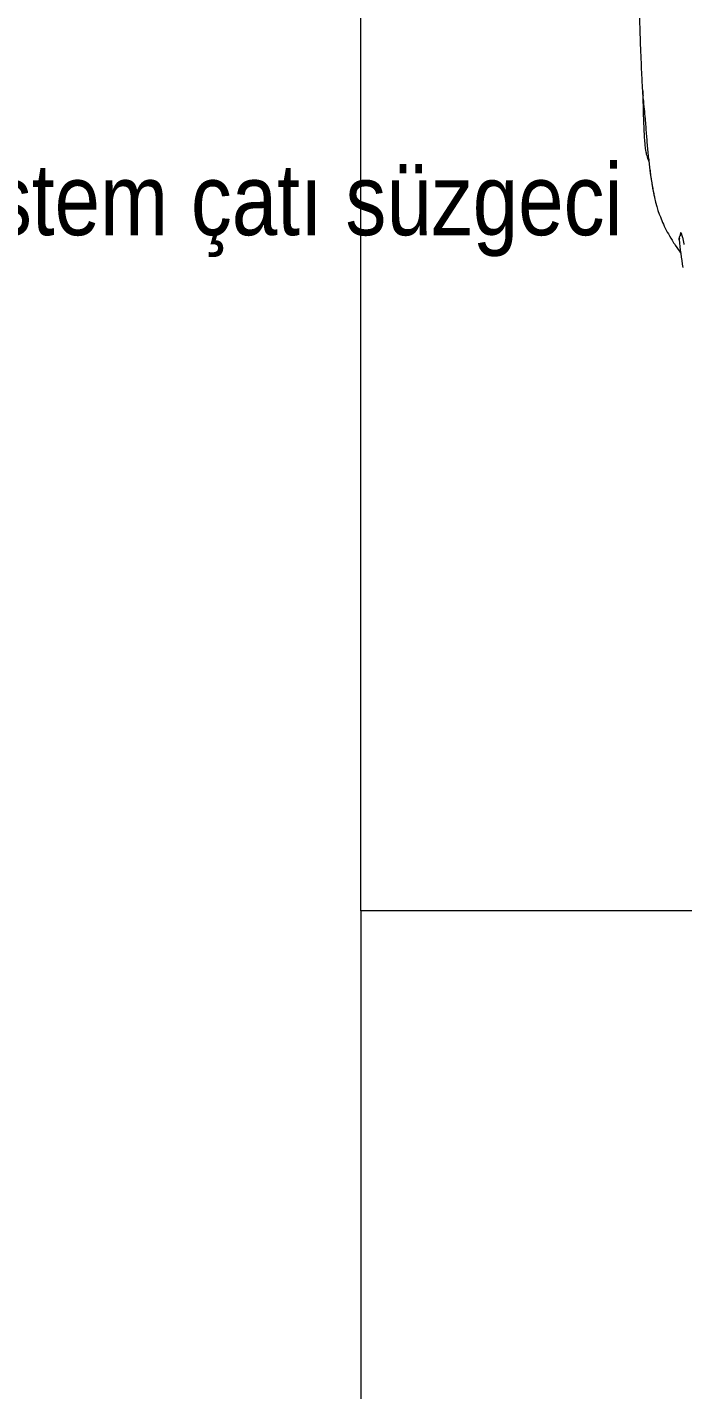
# Model space of a CAD drawing. Extents: x -1417 to 34975, y -245 to 8298.
# Drawn here: x 32082.7 to 32174.5, y 1824.9 to 2015.9 of the extents above; entities that cross this region are included whole.
import ezdxf
from ezdxf.enums import TextEntityAlignment as Align
from ezdxf.xclip import XClip

# ---------------------------------------------------------------- set-up
doc = ezdxf.new("R2010")
doc.units = 0
doc.header["$XCLIPFRAME"] = 0
doc.layers.get('0').update_dxf_attribs({"color": 9, "lineweight": 9})
for name, color, linetype, lineweight in [('04', 9, 'Continuous', 9), ('06D', 9, 'Continuous', 9), ('21', 9, 'Continuous', 9)]:
    doc.layers.add(name, color=color, linetype=linetype, lineweight=lineweight)
doc.styles.add('MuuM_TEXT-STANDART', font='ARIALN.TTF')

# ---------------------------------------------------------------- blocks, each defined once
blk = doc.blocks.new('p-araba-polo')
blk.add_line((3.4804, -0.8048), (3.4804, -0.8048))
at = {"flags": 128}
for points in [[(3.6558, -0.7538), (3.6563, -0.7542), (3.6566, -0.7545), (3.6574, -0.7549)], [(3.6574, -0.7549), (3.6583, -0.7553), (3.6593, -0.7556), (3.6605, -0.7556)]]:
    blk.add_lwpolyline(points, dxfattribs=at)
for points, degree, knots in [([(3.63, -0.7819), (3.6367, -0.7793), (3.6464, -0.775), (3.6606, -0.7668), (3.6723, -0.7592), (3.6777, -0.7555), (3.6807, -0.7535), (3.6809, -0.7534)], 3, [0, 0, 0, 0, 0.436591, 0.634385, 0.751254, 0.983784, 1, 1, 1, 1]), ([(3.6684, -0.7483), (3.6668, -0.7486), (3.6637, -0.7493), (3.6595, -0.7502), (3.6562, -0.7511), (3.6538, -0.752), (3.6529, -0.7524), (3.6525, -0.7527)], 3, [0, 0, 0, 0, 0.243786, 0.487231, 0.658342, 0.829202, 1, 1, 1, 1]), ([(3.6621, -0.7555), (3.6621, -0.7555), (3.6621, -0.7555), (3.6621, -0.7555), (3.6621, -0.7555), (3.6621, -0.7555), (3.6621, -0.7555), (3.6621, -0.7555), (3.6621, -0.7555), (3.6621, -0.7555), (3.6621, -0.7555)], 5, [0, 0, 0, 0, 0, 0, 1, 1, 1, 1, 1, 1, 1, 1, 1, 1, 1]), ([(3.5624, -0.7968), (3.5668, -0.7962), (3.5918, -0.7928), (3.6137, -0.7881), (3.6286, -0.7825), (3.63, -0.7819)], 3, [0, 0, 0, 0, 0.15043, 0.932957, 1, 1, 1, 1]), ([(3.4534, -0.8065), (3.4733, -0.8062), (3.5024, -0.8054), (3.5233, -0.8042), (3.533, -0.8032), (3.5394, -0.8022), (3.5462, -0.8005), (3.5507, -0.7987), (3.5521, -0.7981)], 3, [0, 0, 0, 0, 0.418831, 0.714948, 0.835581, 0.907738, 0.972168, 1, 1, 1, 1]), ([(3.4924, -0.8031), (3.496, -0.8029), (3.5031, -0.8024), (3.5136, -0.8016), (3.5237, -0.8008), (3.5336, -0.8), (3.5432, -0.799), (3.5524, -0.798), (3.5613, -0.797), (3.5699, -0.7958), (3.5781, -0.7946), (3.5859, -0.7933), (3.5934, -0.7919), (3.5988, -0.7908), (3.6016, -0.7902), (3.6022, -0.7901)], 3, [0, 0, 0, 0, 0.08164, 0.163278, 0.244914, 0.326547, 0.408179, 0.489811, 0.571441, 0.653071, 0.734702, 0.816332, 0.897962, 0.979592, 1, 1, 1, 1]), ([(3.46, -0.8061), (3.4566, -0.8063), (3.4499, -0.8067), (3.4362, -0.8075), (3.4129, -0.8086), (3.3796, -0.8099), (3.339, -0.8111), (3.2984, -0.812), (3.2603, -0.8127), (3.226, -0.8131), (3.193, -0.8134), (3.1656, -0.8135), (3.1487, -0.8134), (3.1435, -0.8134)], 3, [0, 0, 0, 0, 0.03531, 0.070597, 0.141114, 0.269195, 0.390859, 0.518959, 0.640794, 0.737038, 0.833171, 0.948447, 1, 1, 1, 1]), ([(3.4649, -0.8058), (3.4648, -0.8058), (3.4647, -0.8058), (3.4648, -0.8058), (3.4649, -0.8058)], 3, [0, 0, 0, 0, 0.506131, 1, 1, 1, 1]), ([(3.4649, -0.8058), (3.4695, -0.8055), (3.4787, -0.8047), (3.4878, -0.8037), (3.4924, -0.8031)], 3, [0, 0, 0, 0, 0.500005, 1, 1, 1, 1])]:
    blk.add_open_spline(points, degree=degree, knots=knots)
for points, degree in [([(3.6525, -0.7527), (3.6519, -0.7531), (3.6517, -0.7534), (3.652, -0.7536), (3.6524, -0.7538), (3.653, -0.7538), (3.6537, -0.7539), (3.6543, -0.7539)], 7), ([(3.6543, -0.7539), (3.6546, -0.7539), (3.6548, -0.7539), (3.655, -0.7539), (3.6553, -0.7539), (3.6555, -0.7539), (3.6557, -0.7539), (3.656, -0.7539)], 7), ([(3.6543, -0.7539), (3.6549, -0.7539), (3.6554, -0.7539), (3.656, -0.7539)], 3), ([(3.6613, -0.7556), (3.661, -0.7556), (3.6607, -0.7557), (3.6604, -0.7557), (3.66, -0.7556), (3.6597, -0.7556)], 5), ([(3.6598, -0.755), (3.6598, -0.7551), (3.6599, -0.7551), (3.6599, -0.7552), (3.66, -0.7552), (3.6601, -0.7553)], 5), ([(3.6606, -0.7556), (3.6608, -0.7556), (3.6612, -0.7556), (3.6617, -0.7556)], 3), ([(3.6613, -0.7556), (3.6615, -0.7556), (3.6616, -0.7556), (3.6618, -0.7556), (3.6619, -0.7556), (3.6621, -0.7555)], 5), ([(3.6621, -0.7555), (3.6618, -0.7556), (3.6616, -0.7556), (3.6613, -0.7556)], 3), ([(3.6616, -0.7556), (3.6747, -0.7543), (3.6879, -0.7526), (3.7009, -0.7505)], 3), ([(3.662, -0.7555), (3.662, -0.7555), (3.662, -0.7555), (3.662, -0.7555), (3.662, -0.7555), (3.6621, -0.7555)], 5), ([(3.6622, -0.7555), (3.6621, -0.7555), (3.6621, -0.7555), (3.6621, -0.7555), (3.6621, -0.7555), (3.6621, -0.7555)], 5), ([(3.6621, -0.7555), (3.6621, -0.7555), (3.6621, -0.7555), (3.6622, -0.7555)], 3), ([(3.6621, -0.7555), (3.6621, -0.7555), (3.6621, -0.7555), (3.6621, -0.7555)], 3), ([(3.4597, -0.8061), (3.4598, -0.8061), (3.4598, -0.8061), (3.4599, -0.8061), (3.4599, -0.8061), (3.46, -0.8061), (3.46, -0.8061)], 6), ([(3.4645, -0.8058), (3.4646, -0.8058), (3.4647, -0.8058), (3.4648, -0.8058), (3.4649, -0.8058)], 4), ([(3.4646, -0.8058), (3.4646, -0.8058), (3.4647, -0.8058), (3.4648, -0.8058), (3.4649, -0.8058)], 4), ([(3.4646, -0.8058), (3.4646, -0.8058), (3.4647, -0.8058), (3.4648, -0.8058), (3.4648, -0.8058), (3.4649, -0.8058), (3.4649, -0.8058)], 6), ([(3.4646, -0.8058), (3.4646, -0.8058), (3.4646, -0.8058), (3.4646, -0.8058)], 3), ([(3.4646, -0.8058), (3.4646, -0.8058), (3.4647, -0.8058), (3.4647, -0.8058), (3.4648, -0.8058), (3.4649, -0.8058), (3.4649, -0.8058)], 6), ([(3.4649, -0.8058), (3.4648, -0.8058), (3.4648, -0.8058), (3.4647, -0.8058), (3.4647, -0.8058), (3.4648, -0.8058), (3.4649, -0.8058)], 6)]:
    blk.add_open_spline(points, degree=degree)

msp = doc.modelspace()

# ---------------------------------------------------------------- linework, layer by layer
at = {"layer": '06D'}
for points in [[(32129.39, 2392.04), (32379.39, 2392.04), (32379.39, 1892.04), (32129.39, 1892.04)], [(32129.39, 1392.04), (32379.39, 1392.04), (32379.39, 1892.04), (32129.39, 1892.04)]]:
    msp.add_lwpolyline(points, close=True, dxfattribs=at)

# ---------------------------------------------------------------- block references
at = {"layer": '04'}
ref = msp.add_blockref('p-araba-polo', (32249.57, 2352.29), dxfattribs=dict(at, xscale=100, yscale=100, zscale=100, rotation=270))
XClip(ref).set_block_clipping_path([(-0.0924763951, -0.9835002962), (4.0650970395, 0.9845199444)])

# ---------------------------------------------------------------- texts
at = {"layer": '21', "style": 'MuuM_TEXT-STANDART'}
msp.add_text('sifonik sistem çatı süzgeci', height=10, dxfattribs=at).set_placement((32033.66, 1996.74), align=Align.TOP_LEFT)

doc.saveas('drawing.dxf')
